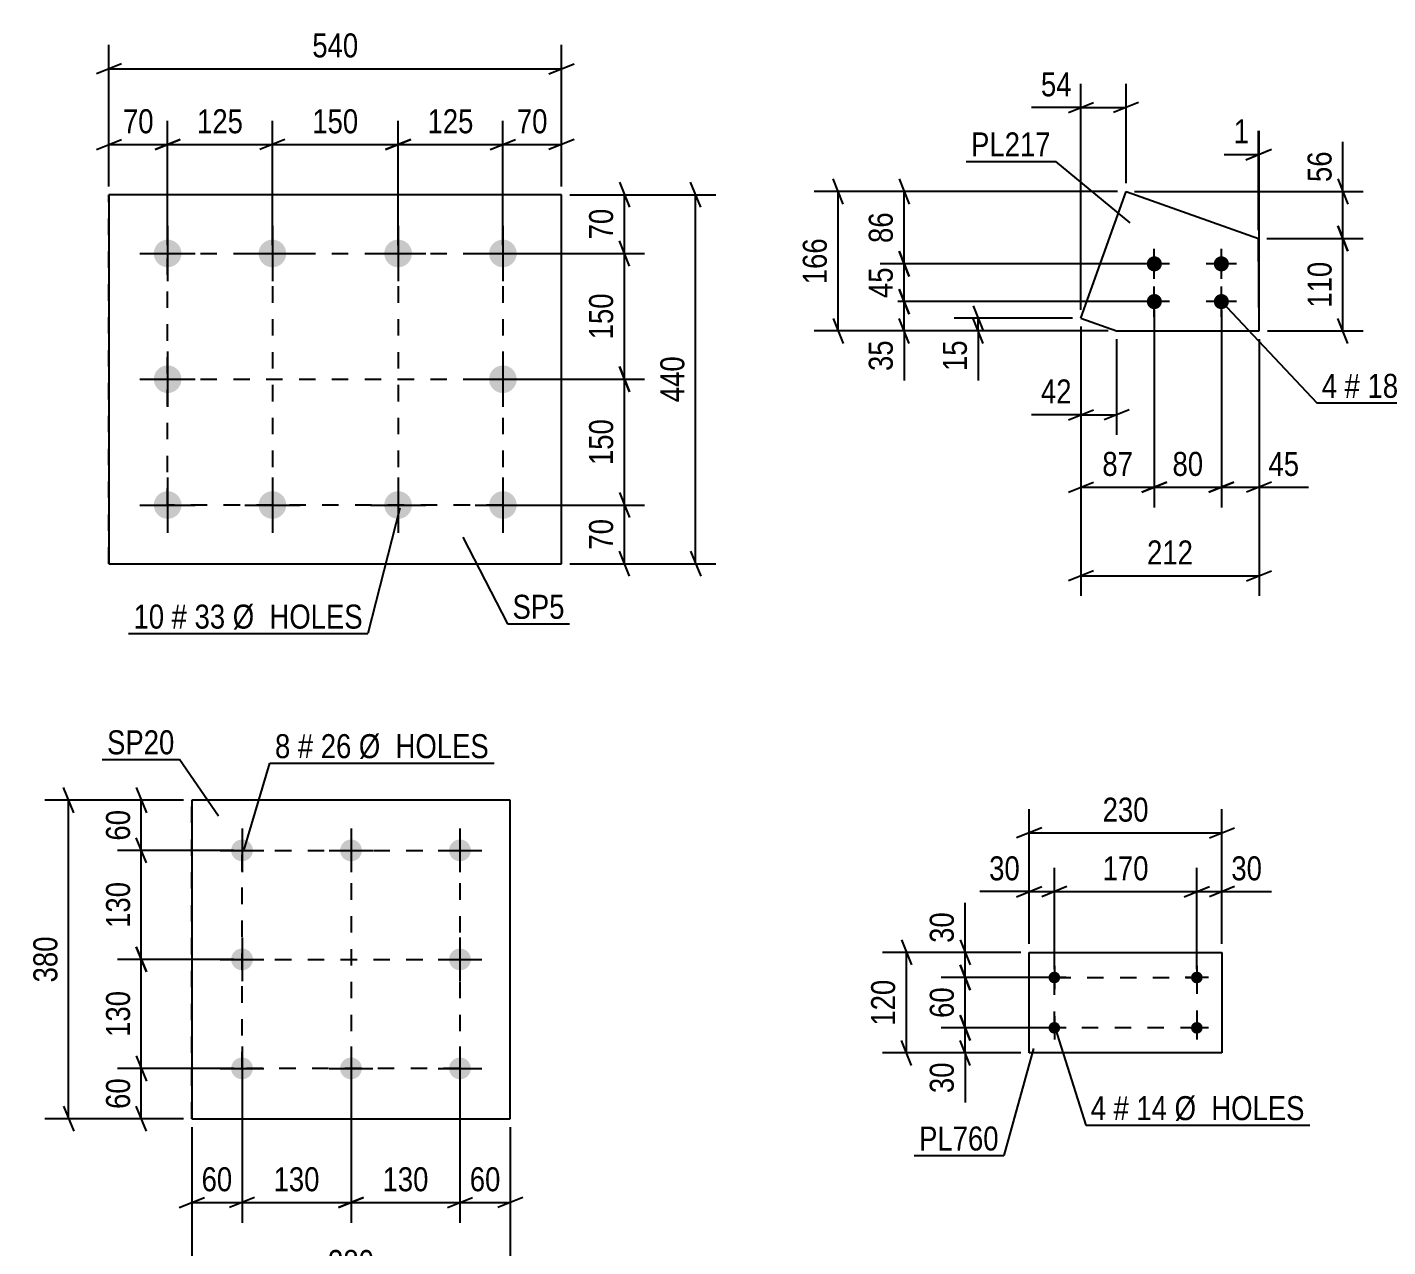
# Model space of a CAD drawing. Header units: millimetres. Extents: x 0 to 841, y 0 to 594.
# Drawn here: x 296.1 to 458.4, y 141.3 to 286.7 of the extents above; entities that cross this region are included whole.
import ezdxf

# ---------------------------------------------------------------- set-up
doc = ezdxf.new("R2010")
doc.units = ezdxf.units.MM
doc.linetypes.add('DXK_LINE_DOT2', pattern=[3.9198, 1.9599, -1.9599])
doc.styles.add('Arial Narrow', font='ARIALN.TTF', dxfattribs={"height": 0.2})

# ---------------------------------------------------------------- blocks, each defined once
blk = doc.blocks.new('Bolt-814738463-3531 - 3497')
at = {"linetype": 'Continuous'}
for points in [[(312.81, 261.39, -1), (312.81, 258.09, -1)], [(325.31, 261.39, -1), (325.31, 258.09, -1)], [(340.31, 261.39, -1), (340.31, 258.09, -1)], [(352.81, 261.39, -1), (352.81, 258.09, -1)], [(312.81, 246.39, -1), (312.81, 243.09, -1)], [(352.81, 246.39, -1), (352.81, 243.09, -1)], [(312.81, 231.39, -1), (312.81, 228.09, -1)], [(325.31, 231.39, -1), (325.31, 228.09, -1)], [(340.31, 231.39, -1), (340.31, 228.09, -1)], [(352.81, 231.39, -1), (352.81, 228.09, -1)]]:
    blk.add_hatch(color=1, dxfattribs=at).paths.add_polyline_path(points)
at = {"color": 1, "linetype": 'Continuous'}
for p, q in [((312.81, 263.04), (312.81, 256.44)), ((325.31, 263.04), (325.31, 256.44)), ((340.31, 263.04), (340.31, 256.44)), ((352.81, 263.04), (352.81, 256.44)), ((309.51, 259.74), (316.11, 259.74)), ((322.01, 259.74), (328.61, 259.74)), ((337.01, 259.74), (343.61, 259.74)), ((349.51, 259.74), (356.11, 259.74)), ((312.81, 248.04), (312.81, 241.44)), ((352.81, 248.04), (352.81, 241.44)), ((309.51, 244.74), (316.11, 244.74)), ((349.51, 244.74), (356.11, 244.74)), ((312.81, 233.04), (312.81, 226.44)), ((325.31, 233.04), (325.31, 226.44)), ((340.31, 233.04), (340.31, 226.44)), ((352.81, 233.04), (352.81, 226.44)), ((309.51, 229.74), (316.11, 229.74)), ((322.01, 229.74), (328.61, 229.74)), ((337.01, 229.74), (343.61, 229.74)), ((349.51, 229.74), (356.11, 229.74))]:
    blk.add_line(p, q, dxfattribs=at)
blk = doc.blocks.new('Part-814738463-3546 - 3497')
at = {"color": 2, "linetype": 'Continuous'}
for p, q in [((305.81, 266.74), (305.81, 222.74)), ((359.81, 266.74), (305.81, 266.74)), ((359.81, 222.74), (359.81, 266.74)), ((305.81, 222.74), (359.81, 222.74))]:
    blk.add_line(p, q, dxfattribs=at)
at = {"color": 7, "linetype": 'DXK_LINE_DOT2'}
for p, q in [((305.81, 222.74), (305.81, 266.74)), ((359.81, 222.74), (359.81, 266.74))]:
    blk.add_line(p, q, dxfattribs=at)
blk = doc.blocks.new('Part-814738463-3039 - 3033')
at = {"color": 2, "linetype": 'Continuous'}
for p, q in [((315.69, 194.55), (315.69, 156.55)), ((353.69, 194.55), (315.69, 194.55)), ((353.69, 156.55), (353.69, 194.55)), ((315.69, 156.55), (353.69, 156.55))]:
    blk.add_line(p, q, dxfattribs=at)
at = {"color": 7, "linetype": 'DXK_LINE_DOT2'}
for p, q in [((315.69, 156.55), (315.69, 194.55)), ((353.69, 156.55), (353.69, 194.55))]:
    blk.add_line(p, q, dxfattribs=at)
blk = doc.blocks.new('Bolt-814738463-3072 - 3033')
at = {"linetype": 'Continuous'}
for points in [[(321.69, 189.85, -1), (321.69, 187.25, -1)], [(334.69, 189.85, -1), (334.69, 187.25, -1)], [(347.69, 189.85, -1), (347.69, 187.25, -1)], [(321.69, 176.85, -1), (321.69, 174.25, -1)], [(347.69, 176.85, -1), (347.69, 174.25, -1)], [(321.69, 163.85, -1), (321.69, 161.25, -1)], [(334.69, 163.85, -1), (334.69, 161.25, -1)], [(347.69, 163.85, -1), (347.69, 161.25, -1)]]:
    blk.add_hatch(color=1, dxfattribs=at).paths.add_polyline_path(points)
at = {"color": 1, "linetype": 'Continuous'}
for p, q in [((321.69, 191.15), (321.69, 185.95)), ((334.69, 191.15), (334.69, 185.95)), ((347.69, 191.15), (347.69, 185.95)), ((319.09, 188.55), (324.29, 188.55)), ((332.09, 188.55), (337.29, 188.55)), ((345.09, 188.55), (350.29, 188.55)), ((321.69, 178.15), (321.69, 172.95)), ((347.69, 178.15), (347.69, 172.95)), ((319.09, 175.55), (324.29, 175.55)), ((345.09, 175.55), (350.29, 175.55)), ((321.69, 165.15), (321.69, 159.95)), ((334.69, 165.15), (334.69, 159.95)), ((347.69, 165.15), (347.69, 159.95)), ((319.09, 162.55), (324.29, 162.55)), ((332.09, 162.55), (337.29, 162.55)), ((345.09, 162.55), (350.29, 162.55))]:
    blk.add_line(p, q, dxfattribs=at)
blk = doc.blocks.new('Bolt-814738463-2800 - 2766')
at = {"linetype": 'Continuous'}
for points in [[(418.61, 172.69, -1), (418.61, 174.09, -1)], [(435.61, 172.69, -1), (435.61, 174.09, -1)], [(418.61, 166.69, -1), (418.61, 168.09, -1)], [(435.61, 166.69, -1), (435.61, 168.09, -1)]]:
    blk.add_hatch(color=1, dxfattribs=at).paths.add_polyline_path(points)
at = {"color": 1, "linetype": 'Continuous'}
for p, q in [((418.61, 174.79), (418.61, 171.99)), ((435.61, 174.79), (435.61, 171.99)), ((420.01, 173.39), (417.21, 173.39)), ((437.01, 173.39), (434.21, 173.39)), ((420.01, 167.39), (417.21, 167.39)), ((418.61, 168.79), (418.61, 165.99)), ((437.01, 167.39), (434.21, 167.39)), ((435.61, 168.79), (435.61, 165.99))]:
    blk.add_line(p, q, dxfattribs=at)
blk = doc.blocks.new('Part-814738463-2815 - 2766')
at = {"color": 2, "linetype": 'Continuous'}
for p, q in [((415.61, 164.39), (415.61, 176.39)), ((415.61, 176.39), (438.61, 176.39)), ((438.61, 176.39), (438.61, 164.39)), ((438.61, 164.39), (415.61, 164.39))]:
    blk.add_line(p, q, dxfattribs=at)
blk = doc.blocks.new('Bolt-814738463-2588 - 2554')
at = {"linetype": 'Continuous'}
for points in [[(429.64, 258.5, -1), (431.44, 258.5, -1)], [(437.64, 258.5, -1), (439.44, 258.5, -1)], [(429.64, 254, -1), (431.44, 254, -1)], [(437.64, 254, -1), (439.44, 254, -1)]]:
    blk.add_hatch(color=1, dxfattribs=at).paths.add_polyline_path(points)
at = {"color": 1, "linetype": 'Continuous'}
for p, q in [((430.54, 256.7), (430.54, 260.3)), ((438.54, 256.7), (438.54, 260.3)), ((432.34, 258.5), (428.74, 258.5)), ((440.34, 258.5), (436.74, 258.5)), ((430.54, 252.2), (430.54, 255.8)), ((438.54, 252.2), (438.54, 255.8)), ((432.34, 254), (428.74, 254)), ((440.34, 254), (436.74, 254))]:
    blk.add_line(p, q, dxfattribs=at)
blk = doc.blocks.new('Part-814738463-2603 - 2554')
at = {"color": 2, "linetype": 'Continuous'}
for p, q in [((421.79, 252.01), (427.16, 267.13)), ((427.16, 267.13), (442.96, 261.52)), ((443.04, 250.5), (442.96, 261.52)), ((421.79, 252.01), (426.04, 250.5)), ((426.04, 250.5), (443.04, 250.5))]:
    blk.add_line(p, q, dxfattribs=at)
blk = doc.blocks.new('Rectangle-814738463-3642 - 3497')
at = {"color": 1, "linetype": 'DXK_LINE_DOT2'}
blk.add_lwpolyline([(312.81, 259.74), (352.81, 259.74), (352.81, 229.74), (312.81, 229.74), (312.81, 259.74)], close=True, dxfattribs=at)
blk = doc.blocks.new('Rectangle-814738463-3159 - 3033')
at = {"color": 1, "linetype": 'DXK_LINE_DOT2'}
blk.add_lwpolyline([(321.69, 188.55), (347.69, 188.55), (347.69, 162.55), (321.69, 162.55), (321.69, 188.55)], close=True, dxfattribs=at)
blk = doc.blocks.new('Rectangle-814738463-2900 - 2766')
at = {"color": 1, "linetype": 'DXK_LINE_DOT2'}
blk.add_lwpolyline([(418.61, 173.39), (435.61, 173.39), (435.61, 167.39), (418.61, 167.39), (418.61, 173.39)], close=True, dxfattribs=at)
blk = doc.blocks.new('Line-814738463-3621 - 3497')
at = {"color": 1, "linetype": 'DXK_LINE_DOT2'}
blk.add_line((325.31, 259.74), (325.31, 229.74), dxfattribs=at)
blk = doc.blocks.new('Line-814738463-3145 - 3033')
at = {"color": 1, "linetype": 'DXK_LINE_DOT2'}
blk.add_line((334.69, 188.55), (334.69, 162.55), dxfattribs=at)
blk = doc.blocks.new('Line-814738463-3628 - 3497')
at = {"color": 1, "linetype": 'DXK_LINE_DOT2'}
blk.add_line((340.31, 259.74), (340.31, 229.74), dxfattribs=at)
blk = doc.blocks.new('Line-814738463-3152 - 3033')
at = {"color": 1, "linetype": 'DXK_LINE_DOT2'}
blk.add_line((321.69, 175.55), (347.69, 175.55), dxfattribs=at)
blk = doc.blocks.new('Line-814738463-3635 - 3497')
at = {"color": 1, "linetype": 'DXK_LINE_DOT2'}
blk.add_line((312.81, 244.74), (352.81, 244.74), dxfattribs=at)
blk = doc.blocks.new('StraightDimension-814738463-9456 - 3497')
at = {"color": 7, "linetype": 'Continuous'}
for p, q in [((325.31, 260.74), (325.31, 275.57)), ((340.31, 260.74), (340.31, 275.57)), ((326.81, 273.32), (323.81, 272.12)), ((338.81, 272.12), (341.81, 273.32)), ((325.31, 272.72), (340.31, 272.72))]:
    blk.add_line(p, q, dxfattribs=at)
at = {"color": 0}
blk.add_wipeout([(336.15, 273.47), (336.15, 277.67), (329.47, 277.67), (329.47, 273.47)], dxfattribs=at)
at = {"color": 3, "style": 'Arial Narrow'}
blk.add_text('150', height=2.863, dxfattribs=at).set_placement((330.07, 274.07))
blk = doc.blocks.new('StraightDimension-814738463-3586 - 3497')
at = {"color": 7, "linetype": 'Continuous'}
for p, q in [((376.41, 265.24), (375.21, 268.24)), ((360.81, 266.74), (378.21, 266.74)), ((375.81, 222.74), (375.81, 266.74)), ((375.21, 224.24), (376.41, 221.24)), ((360.81, 222.74), (378.21, 222.74))]:
    blk.add_line(p, q, dxfattribs=at)
at = {"color": 0}
blk.add_wipeout([(375.06, 248.09), (370.86, 248.09), (370.86, 241.4), (375.06, 241.4)], dxfattribs=at)
at = {"color": 3, "style": 'Arial Narrow'}
blk.add_text('440', height=2.863, rotation=90.0002, dxfattribs=at).set_placement((374.46, 242))
blk = doc.blocks.new('StraightDimension-814738463-3548 - 3497')
at = {"color": 7, "linetype": 'Continuous'}
for p, q in [((305.81, 267.74), (305.81, 284.62)), ((359.81, 267.74), (359.81, 284.62)), ((307.31, 282.37), (304.31, 281.17)), ((305.81, 281.77), (359.81, 281.77)), ((358.31, 281.17), (361.31, 282.37))]:
    blk.add_line(p, q, dxfattribs=at)
at = {"color": 0}
blk.add_wipeout([(336.15, 282.52), (336.15, 286.72), (329.47, 286.72), (329.47, 282.52)], dxfattribs=at)
at = {"color": 3, "style": 'Arial Narrow'}
blk.add_text('540', height=2.863, dxfattribs=at).set_placement((330.07, 283.12))
blk = doc.blocks.new('StraightDimension-814738463-3559 - 3497')
at = {"color": 7, "linetype": 'Continuous'}
for p, q in [((305.81, 267.74), (305.81, 275.57)), ((312.81, 260.74), (312.81, 275.57)), ((304.31, 272.12), (307.31, 273.32)), ((314.31, 273.32), (311.31, 272.12)), ((305.81, 272.72), (312.81, 272.72))]:
    blk.add_line(p, q, dxfattribs=at)
at = {"color": 0}
blk.add_wipeout([(311.74, 273.47), (311.74, 277.67), (306.88, 277.67), (306.88, 273.47)], dxfattribs=at)
at = {"color": 3, "style": 'Arial Narrow'}
blk.add_text('70', height=2.863, dxfattribs=at).set_placement((307.48, 274.07))
blk = doc.blocks.new('StraightDimension-814738463-3575 - 3497')
at = {"color": 7, "linetype": 'Continuous'}
for p, q in [((352.81, 260.74), (352.81, 275.57)), ((359.81, 267.74), (359.81, 275.57)), ((351.31, 272.12), (354.31, 273.32)), ((361.31, 273.32), (358.31, 272.12)), ((352.81, 272.72), (359.81, 272.72))]:
    blk.add_line(p, q, dxfattribs=at)
at = {"color": 0}
blk.add_wipeout([(358.74, 273.47), (358.74, 277.67), (353.88, 277.67), (353.88, 273.47)], dxfattribs=at)
at = {"color": 3, "style": 'Arial Narrow'}
blk.add_text('70', height=2.863, dxfattribs=at).set_placement((354.48, 274.07))
blk = doc.blocks.new('StraightDimension-814738463-3597 - 3497')
at = {"color": 7, "linetype": 'Continuous'}
for p, q in [((366.71, 268.24), (367.91, 265.24)), ((360.81, 266.74), (369.71, 266.74)), ((367.31, 259.74), (367.31, 266.74)), ((367.91, 258.24), (366.71, 261.24)), ((353.81, 259.74), (369.71, 259.74))]:
    blk.add_line(p, q, dxfattribs=at)
at = {"color": 0}
blk.add_wipeout([(366.56, 265.67), (362.36, 265.67), (362.36, 260.82), (366.56, 260.82)], dxfattribs=at)
at = {"color": 3, "style": 'Arial Narrow'}
blk.add_text('70', height=2.863, rotation=90.0002, dxfattribs=at).set_placement((365.96, 261.42))
blk = doc.blocks.new('StraightDimension-814738463-3611 - 3497')
at = {"color": 7, "linetype": 'Continuous'}
for p, q in [((366.71, 231.24), (367.91, 228.24)), ((353.81, 229.74), (369.71, 229.74)), ((367.31, 222.74), (367.31, 229.74)), ((367.91, 221.24), (366.71, 224.24)), ((360.81, 222.74), (369.71, 222.74))]:
    blk.add_line(p, q, dxfattribs=at)
at = {"color": 0}
blk.add_wipeout([(366.56, 228.67), (362.36, 228.67), (362.36, 223.82), (366.56, 223.82)], dxfattribs=at)
at = {"color": 3, "style": 'Arial Narrow'}
blk.add_text('70', height=2.863, rotation=90.0002, dxfattribs=at).set_placement((365.96, 224.42))
blk = doc.blocks.new('StraightDimension-814738463-9454 - 3497')
at = {"color": 7, "linetype": 'Continuous'}
for p, q in [((312.81, 260.74), (312.81, 275.57)), ((325.31, 260.74), (325.31, 275.57)), ((311.31, 272.12), (314.31, 273.32)), ((326.81, 273.32), (323.81, 272.12)), ((312.81, 272.72), (325.31, 272.72))]:
    blk.add_line(p, q, dxfattribs=at)
at = {"color": 0}
blk.add_wipeout([(322.4, 273.47), (322.4, 277.67), (315.72, 277.67), (315.72, 273.47)], dxfattribs=at)
at = {"color": 3, "style": 'Arial Narrow'}
blk.add_text('125', height=2.863, dxfattribs=at).set_placement((316.32, 274.07))
blk = doc.blocks.new('StraightDimension-814738463-9458 - 3497')
at = {"color": 7, "linetype": 'Continuous'}
for p, q in [((340.31, 260.74), (340.31, 275.57)), ((352.81, 260.74), (352.81, 275.57)), ((341.81, 273.32), (338.81, 272.12)), ((351.31, 272.12), (354.31, 273.32)), ((340.31, 272.72), (352.81, 272.72))]:
    blk.add_line(p, q, dxfattribs=at)
at = {"color": 0}
blk.add_wipeout([(349.9, 273.47), (349.9, 277.67), (343.22, 277.67), (343.22, 273.47)], dxfattribs=at)
at = {"color": 3, "style": 'Arial Narrow'}
blk.add_text('125', height=2.863, dxfattribs=at).set_placement((343.82, 274.07))
blk = doc.blocks.new('StraightDimension-814738463-9478 - 3497')
at = {"color": 7, "linetype": 'Continuous'}
for p, q in [((367.91, 243.24), (366.71, 246.24)), ((353.81, 244.74), (369.71, 244.74)), ((367.31, 229.74), (367.31, 244.74)), ((366.71, 231.24), (367.91, 228.24)), ((353.81, 229.74), (369.71, 229.74))]:
    blk.add_line(p, q, dxfattribs=at)
at = {"color": 0}
blk.add_wipeout([(366.56, 240.59), (362.36, 240.59), (362.36, 233.9), (366.56, 233.9)], dxfattribs=at)
at = {"color": 3, "style": 'Arial Narrow'}
blk.add_text('150', height=2.863, rotation=90.0002, dxfattribs=at).set_placement((365.96, 234.5))
blk = doc.blocks.new('StraightDimension-814738463-9480 - 3497')
at = {"color": 7, "linetype": 'Continuous'}
for p, q in [((367.91, 258.24), (366.71, 261.24)), ((353.81, 259.74), (369.71, 259.74)), ((367.31, 244.74), (367.31, 259.74)), ((366.71, 246.24), (367.91, 243.24)), ((353.81, 244.74), (369.71, 244.74))]:
    blk.add_line(p, q, dxfattribs=at)
at = {"color": 0}
blk.add_wipeout([(366.56, 255.59), (362.36, 255.59), (362.36, 248.9), (366.56, 248.9)], dxfattribs=at)
at = {"color": 3, "style": 'Arial Narrow'}
blk.add_text('150', height=2.863, rotation=90.0002, dxfattribs=at).set_placement((365.96, 249.5))
blk = doc.blocks.new('StraightDimension-814738463-3074 - 3033')
at = {"color": 7, "linetype": 'Continuous'}
for p, q in [((315.69, 155.55), (315.69, 134.28)), ((353.69, 155.55), (353.69, 134.28)), ((317.19, 137.28), (314.19, 136.08)), ((315.69, 136.68), (353.69, 136.68)), ((352.19, 136.08), (355.19, 137.28))]:
    blk.add_line(p, q, dxfattribs=at)
at = {"color": 0}
blk.add_wipeout([(338.03, 137.43), (338.03, 141.63), (331.35, 141.63), (331.35, 137.43)], dxfattribs=at)
at = {"color": 3, "style": 'Arial Narrow'}
blk.add_text('380', height=2.863, dxfattribs=at).set_placement((331.95, 138.03))
blk = doc.blocks.new('StraightDimension-814738463-3121 - 3033')
at = {"color": 7, "linetype": 'Continuous'}
for p, q in [((309.07, 196.05), (310.27, 193.05)), ((314.69, 194.55), (306.82, 194.55)), ((309.67, 188.55), (309.67, 194.55)), ((310.27, 187.05), (309.07, 190.05)), ((320.69, 188.55), (306.82, 188.55))]:
    blk.add_line(p, q, dxfattribs=at)
at = {"color": 0}
blk.add_wipeout([(308.92, 193.98), (304.72, 193.98), (304.72, 189.12), (308.92, 189.12)], dxfattribs=at)
at = {"color": 3, "style": 'Arial Narrow'}
blk.add_text('60', height=2.863, rotation=90.0002, dxfattribs=at).set_placement((308.32, 189.72))
blk = doc.blocks.new('StraightDimension-814738463-9288 - 3033')
at = {"color": 7, "linetype": 'Continuous'}
for p, q in [((334.69, 161.55), (334.69, 144.15)), ((347.69, 161.55), (347.69, 144.15)), ((336.19, 147.15), (333.19, 145.95)), ((334.69, 146.55), (347.69, 146.55)), ((346.19, 145.95), (349.19, 147.15))]:
    blk.add_line(p, q, dxfattribs=at)
at = {"color": 0}
blk.add_wipeout([(344.53, 147.3), (344.53, 151.5), (337.85, 151.5), (337.85, 147.3)], dxfattribs=at)
at = {"color": 3, "style": 'Arial Narrow'}
blk.add_text('130', height=2.863, dxfattribs=at).set_placement((338.45, 147.9))
blk = doc.blocks.new('StraightDimension-814738463-3085 - 3033')
at = {"color": 7, "linetype": 'Continuous'}
for p, q in [((347.69, 161.55), (347.69, 144.15)), ((353.69, 155.55), (353.69, 144.15)), ((346.19, 145.95), (349.19, 147.15)), ((347.69, 146.55), (353.69, 146.55)), ((355.19, 147.15), (352.19, 145.95))]:
    blk.add_line(p, q, dxfattribs=at)
at = {"color": 0}
blk.add_wipeout([(353.12, 147.3), (353.12, 151.5), (348.26, 151.5), (348.26, 147.3)], dxfattribs=at)
at = {"color": 3, "style": 'Arial Narrow'}
blk.add_text('60', height=2.863, dxfattribs=at).set_placement((348.86, 147.9))
blk = doc.blocks.new('StraightDimension-814738463-3099 - 3033')
at = {"color": 7, "linetype": 'Continuous'}
for p, q in [((321.69, 161.55), (321.69, 144.15)), ((315.69, 155.55), (315.69, 144.15)), ((314.19, 145.95), (317.19, 147.15)), ((315.69, 146.55), (321.69, 146.55)), ((323.19, 147.15), (320.19, 145.95))]:
    blk.add_line(p, q, dxfattribs=at)
at = {"color": 0}
blk.add_wipeout([(321.12, 147.3), (321.12, 151.5), (316.26, 151.5), (316.26, 147.3)], dxfattribs=at)
at = {"color": 3, "style": 'Arial Narrow'}
blk.add_text('60', height=2.863, dxfattribs=at).set_placement((316.86, 147.9))
blk = doc.blocks.new('StraightDimension-814738463-3110 - 3033')
at = {"color": 7, "linetype": 'Continuous'}
for p, q in [((301.6, 193.05), (300.4, 196.05)), ((314.69, 194.55), (298.15, 194.55)), ((301, 156.55), (301, 194.55)), ((300.4, 158.05), (301.6, 155.05)), ((314.69, 156.55), (298.15, 156.55))]:
    blk.add_line(p, q, dxfattribs=at)
at = {"color": 0}
blk.add_wipeout([(300.25, 178.89), (296.05, 178.89), (296.05, 172.21), (300.25, 172.21)], dxfattribs=at)
at = {"color": 3, "style": 'Arial Narrow'}
blk.add_text('380', height=2.863, rotation=90.0002, dxfattribs=at).set_placement((299.65, 172.81))
blk = doc.blocks.new('StraightDimension-814738463-3135 - 3033')
at = {"color": 7, "linetype": 'Continuous'}
for p, q in [((309.07, 164.05), (310.27, 161.05)), ((320.69, 162.55), (306.82, 162.55)), ((309.67, 156.55), (309.67, 162.55)), ((310.27, 155.05), (309.07, 158.05)), ((314.69, 156.55), (306.82, 156.55))]:
    blk.add_line(p, q, dxfattribs=at)
at = {"color": 0}
blk.add_wipeout([(308.92, 161.98), (304.72, 161.98), (304.72, 157.12), (308.92, 157.12)], dxfattribs=at)
at = {"color": 3, "style": 'Arial Narrow'}
blk.add_text('60', height=2.863, rotation=90.0002, dxfattribs=at).set_placement((308.32, 157.72))
blk = doc.blocks.new('StraightDimension-814738463-9286 - 3033')
at = {"color": 7, "linetype": 'Continuous'}
for p, q in [((321.69, 161.55), (321.69, 144.15)), ((334.69, 161.55), (334.69, 144.15)), ((323.19, 147.15), (320.19, 145.95)), ((321.69, 146.55), (334.69, 146.55)), ((333.19, 145.95), (336.19, 147.15))]:
    blk.add_line(p, q, dxfattribs=at)
at = {"color": 0}
blk.add_wipeout([(331.53, 147.3), (331.53, 151.5), (324.85, 151.5), (324.85, 147.3)], dxfattribs=at)
at = {"color": 3, "style": 'Arial Narrow'}
blk.add_text('130', height=2.863, dxfattribs=at).set_placement((325.45, 147.9))
blk = doc.blocks.new('StraightDimension-814738463-9308 - 3033')
at = {"color": 7, "linetype": 'Continuous'}
for p, q in [((310.27, 174.05), (309.07, 177.05)), ((320.69, 175.55), (306.82, 175.55)), ((309.67, 162.55), (309.67, 175.55)), ((309.07, 164.05), (310.27, 161.05)), ((320.69, 162.55), (306.82, 162.55))]:
    blk.add_line(p, q, dxfattribs=at)
at = {"color": 0}
blk.add_wipeout([(308.92, 172.39), (304.72, 172.39), (304.72, 165.71), (308.92, 165.71)], dxfattribs=at)
at = {"color": 3, "style": 'Arial Narrow'}
blk.add_text('130', height=2.863, rotation=90.0002, dxfattribs=at).set_placement((308.32, 166.31))
blk = doc.blocks.new('StraightDimension-814738463-9310 - 3033')
at = {"color": 7, "linetype": 'Continuous'}
for p, q in [((310.27, 187.05), (309.07, 190.05)), ((320.69, 188.55), (306.82, 188.55)), ((309.67, 175.55), (309.67, 188.55)), ((309.07, 177.05), (310.27, 174.05)), ((320.69, 175.55), (306.82, 175.55))]:
    blk.add_line(p, q, dxfattribs=at)
at = {"color": 0}
blk.add_wipeout([(308.92, 185.39), (304.72, 185.39), (304.72, 178.71), (308.92, 178.71)], dxfattribs=at)
at = {"color": 3, "style": 'Arial Narrow'}
blk.add_text('130', height=2.863, rotation=90.0002, dxfattribs=at).set_placement((308.32, 179.31))
blk = doc.blocks.new('StraightDimension-814738463-2817 - 2766')
at = {"color": 7, "linetype": 'Continuous'}
for p, q in [((415.61, 177.39), (415.61, 193.48)), ((438.61, 177.39), (438.61, 193.48)), ((417.11, 191.23), (414.11, 190.03)), ((415.61, 190.63), (438.61, 190.63)), ((437.11, 190.03), (440.11, 191.23))]:
    blk.add_line(p, q, dxfattribs=at)
at = {"color": 0}
blk.add_wipeout([(430.45, 191.38), (430.45, 195.58), (423.77, 195.58), (423.77, 191.38)], dxfattribs=at)
at = {"color": 3, "style": 'Arial Narrow'}
blk.add_text('230', height=2.863, dxfattribs=at).set_placement((424.37, 191.98))
blk = doc.blocks.new('StraightDimension-814738463-2859 - 2766')
at = {"color": 7, "linetype": 'Continuous'}
for p, q in [((400.36, 177.89), (401.56, 174.89)), ((414.61, 176.39), (398.11, 176.39)), ((400.96, 164.39), (400.96, 176.39)), ((401.56, 162.89), (400.36, 165.89)), ((414.61, 164.39), (398.11, 164.39))]:
    blk.add_line(p, q, dxfattribs=at)
at = {"color": 0}
blk.add_wipeout([(400.21, 173.74), (396.01, 173.74), (396.01, 167.05), (400.21, 167.05)], dxfattribs=at)
at = {"color": 3, "style": 'Arial Narrow'}
blk.add_text('120', height=2.863, rotation=90.0002, dxfattribs=at).set_placement((399.61, 167.65))
blk = doc.blocks.new('StraightDimension-814738463-2828 - 2766')
at = {"color": 7, "linetype": 'Continuous'}
for p, q in [((418.61, 174.39), (418.61, 186.48)), ((435.61, 174.39), (435.61, 186.48)), ((420.11, 184.23), (417.11, 183.03)), ((418.61, 183.63), (435.61, 183.63)), ((434.11, 183.03), (437.11, 184.23))]:
    blk.add_line(p, q, dxfattribs=at)
at = {"color": 0}
blk.add_wipeout([(430.45, 184.38), (430.45, 188.58), (423.77, 188.58), (423.77, 184.38)], dxfattribs=at)
at = {"color": 3, "style": 'Arial Narrow'}
blk.add_text('170', height=2.863, dxfattribs=at).set_placement((424.37, 184.98))
blk = doc.blocks.new('StraightDimension-814738463-2838 - 2766')
at = {"color": 7, "linetype": 'Continuous'}
for p, q in [((415.61, 177.39), (415.61, 186.48)), ((418.61, 174.39), (418.61, 186.48)), ((414.11, 183.03), (417.11, 184.23)), ((415.61, 183.63), (418.61, 183.63)), ((420.11, 184.23), (417.11, 183.03))]:
    blk.add_line(p, q, dxfattribs=at)
at = {"color": 0}
blk.add_wipeout([(415.08, 184.38), (415.08, 188.58), (410.23, 188.58), (410.23, 184.38)], dxfattribs=at)
at = {"color": 7, "linetype": 'Continuous'}
blk.add_line((415.61, 183.63), (409.7, 183.63), dxfattribs=at)
blk.add_line((415.61, 183.63), (409.7, 183.63), dxfattribs=at)
at = {"color": 3, "style": 'Arial Narrow'}
blk.add_text('30', height=2.863, dxfattribs=at).set_placement((410.83, 184.98))
blk = doc.blocks.new('StraightDimension-814738463-2848 - 2766')
at = {"color": 7, "linetype": 'Continuous'}
for p, q in [((435.61, 174.39), (435.61, 186.48)), ((438.61, 177.39), (438.61, 186.48)), ((434.11, 183.03), (437.11, 184.23)), ((435.61, 183.63), (438.61, 183.63)), ((440.11, 184.23), (437.11, 183.03))]:
    blk.add_line(p, q, dxfattribs=at)
at = {"color": 0}
blk.add_wipeout([(443.99, 184.38), (443.99, 188.58), (439.13, 188.58), (439.13, 184.38)], dxfattribs=at)
at = {"color": 7, "linetype": 'Continuous'}
blk.add_line((438.61, 183.63), (444.52, 183.63), dxfattribs=at)
blk.add_line((438.61, 183.63), (444.52, 183.63), dxfattribs=at)
at = {"color": 3, "style": 'Arial Narrow'}
blk.add_text('30', height=2.863, dxfattribs=at).set_placement((439.73, 184.98))
blk = doc.blocks.new('StraightDimension-814738463-2870 - 2766')
at = {"color": 7, "linetype": 'Continuous'}
for p, q in [((407.36, 168.89), (408.56, 165.89)), ((417.61, 167.39), (405.11, 167.39)), ((407.96, 164.39), (407.96, 167.39)), ((408.56, 162.89), (407.36, 165.89)), ((414.61, 164.39), (405.11, 164.39))]:
    blk.add_line(p, q, dxfattribs=at)
at = {"color": 0}
blk.add_wipeout([(407.21, 163.87), (403.01, 163.87), (403.01, 159.01), (407.21, 159.01)], dxfattribs=at)
at = {"color": 7, "linetype": 'Continuous'}
blk.add_line((407.96, 164.39), (407.96, 158.49), dxfattribs=at)
blk.add_line((407.96, 164.39), (407.96, 158.49), dxfattribs=at)
at = {"color": 3, "style": 'Arial Narrow'}
blk.add_text('30', height=2.863, rotation=90.0002, dxfattribs=at).set_placement((406.61, 159.61))
blk = doc.blocks.new('StraightDimension-814738463-2880 - 2766')
at = {"color": 7, "linetype": 'Continuous'}
for p, q in [((407.36, 174.89), (408.56, 171.89)), ((417.61, 173.39), (405.11, 173.39)), ((407.96, 167.39), (407.96, 173.39)), ((408.56, 165.89), (407.36, 168.89)), ((417.61, 167.39), (405.11, 167.39))]:
    blk.add_line(p, q, dxfattribs=at)
at = {"color": 0}
blk.add_wipeout([(407.21, 172.82), (403.01, 172.82), (403.01, 167.96), (407.21, 167.96)], dxfattribs=at)
at = {"color": 3, "style": 'Arial Narrow'}
blk.add_text('60', height=2.863, rotation=90.0002, dxfattribs=at).set_placement((406.61, 168.57))
blk = doc.blocks.new('StraightDimension-814738463-2890 - 2766')
at = {"color": 7, "linetype": 'Continuous'}
for p, q in [((407.36, 177.89), (408.56, 174.89)), ((414.61, 176.39), (405.11, 176.39)), ((407.96, 173.39), (407.96, 176.39)), ((408.56, 171.89), (407.36, 174.89)), ((417.61, 173.39), (405.11, 173.39))]:
    blk.add_line(p, q, dxfattribs=at)
at = {"color": 0}
blk.add_wipeout([(407.21, 181.77), (403.01, 181.77), (403.01, 176.92), (407.21, 176.92)], dxfattribs=at)
at = {"color": 7, "linetype": 'Continuous'}
blk.add_line((407.96, 176.39), (407.96, 182.3), dxfattribs=at)
blk.add_line((407.96, 176.39), (407.96, 182.3), dxfattribs=at)
at = {"color": 3, "style": 'Arial Narrow'}
blk.add_text('30', height=2.863, rotation=90.0002, dxfattribs=at).set_placement((406.61, 177.52))
blk = doc.blocks.new('StraightDimension-814738463-2616 - 2554')
at = {"color": 7, "linetype": 'Continuous'}
for p, q in [((421.79, 253.01), (421.79, 279.98)), ((427.16, 268.13), (427.16, 279.98)), ((420.29, 276.53), (423.29, 277.73)), ((428.66, 277.73), (425.66, 276.53)), ((421.79, 277.13), (427.16, 277.13))]:
    blk.add_line(p, q, dxfattribs=at)
at = {"color": 0}
blk.add_wipeout([(421.27, 277.88), (421.27, 282.08), (416.41, 282.08), (416.41, 277.88)], dxfattribs=at)
at = {"color": 7, "linetype": 'Continuous'}
blk.add_line((421.79, 277.13), (415.89, 277.13), dxfattribs=at)
blk.add_line((421.79, 277.13), (415.89, 277.13), dxfattribs=at)
at = {"color": 3, "style": 'Arial Narrow'}
blk.add_text('54', height=2.863, dxfattribs=at).set_placement((417.01, 278.48))
blk = doc.blocks.new('StraightDimension-814738463-2648 - 2554')
at = {"color": 7, "linetype": 'Continuous'}
for p, q in [((408.92, 253.51), (410.12, 250.51)), ((420.79, 252.01), (406.67, 252.01)), ((410.12, 249), (408.92, 252)), ((409.52, 250.5), (409.52, 252.01)), ((425.04, 250.5), (406.67, 250.5))]:
    blk.add_line(p, q, dxfattribs=at)
at = {"color": 0}
blk.add_wipeout([(408.77, 249.98), (404.57, 249.98), (404.57, 245.12), (408.77, 245.12)], dxfattribs=at)
at = {"color": 7, "linetype": 'Continuous'}
blk.add_line((409.52, 250.5), (409.52, 244.6), dxfattribs=at)
blk.add_line((409.52, 250.5), (409.52, 244.6), dxfattribs=at)
at = {"color": 3, "style": 'Arial Narrow'}
blk.add_text('15', height=2.863, rotation=90.0002, dxfattribs=at).set_placement((408.17, 245.72))
blk = doc.blocks.new('StraightDimension-814738463-2629 - 2554')
at = {"color": 7, "linetype": 'Continuous'}
for p, q in [((452.44, 268.63), (453.64, 265.63)), ((428.16, 267.13), (455.44, 267.13)), ((453.04, 261.52), (453.04, 267.13)), ((453.64, 260.02), (452.44, 263.02)), ((443.96, 261.52), (455.44, 261.52))]:
    blk.add_line(p, q, dxfattribs=at)
at = {"color": 0}
blk.add_wipeout([(452.29, 272.51), (448.09, 272.51), (448.09, 267.66), (452.29, 267.66)], dxfattribs=at)
at = {"color": 7, "linetype": 'Continuous'}
blk.add_line((453.04, 267.13), (453.04, 273.04), dxfattribs=at)
blk.add_line((453.04, 267.13), (453.04, 273.04), dxfattribs=at)
at = {"color": 3, "style": 'Arial Narrow'}
blk.add_text('56', height=2.863, rotation=90.0002, dxfattribs=at).set_placement((451.69, 268.26))
blk = doc.blocks.new('StraightDimension-814738463-2605 - 2554')
at = {"color": 7, "linetype": 'Continuous'}
for p, q in [((442.96, 262.52), (442.96, 274.37)), ((443.04, 251.5), (443.04, 274.37)), ((441.46, 270.92), (444.46, 272.12)), ((444.54, 272.12), (441.54, 270.92)), ((442.96, 271.52), (443.04, 271.52))]:
    blk.add_line(p, q, dxfattribs=at)
at = {"color": 0}
blk.add_wipeout([(442.44, 272.27), (442.44, 276.47), (439.41, 276.47), (439.41, 272.27)], dxfattribs=at)
at = {"color": 7, "linetype": 'Continuous'}
blk.add_line((442.96, 271.52), (438.89, 271.52), dxfattribs=at)
blk.add_line((442.96, 271.52), (438.89, 271.52), dxfattribs=at)
at = {"color": 3, "style": 'Arial Narrow'}
blk.add_text('1', height=2.86, dxfattribs=at).set_placement((440.01, 272.87))
blk = doc.blocks.new('StraightDimension-814738463-2622 - 2554')
at = {"color": 7, "linetype": 'Continuous'}
for p, q in [((421.79, 251.01), (421.79, 238.1)), ((426.04, 249.5), (426.04, 238.1)), ((420.29, 239.9), (423.29, 241.1)), ((421.79, 240.5), (426.04, 240.5)), ((427.54, 241.1), (424.54, 239.9))]:
    blk.add_line(p, q, dxfattribs=at)
at = {"color": 0}
blk.add_wipeout([(421.27, 241.25), (421.27, 245.45), (416.41, 245.45), (416.41, 241.25)], dxfattribs=at)
at = {"color": 7, "linetype": 'Continuous'}
blk.add_line((421.79, 240.5), (415.89, 240.5), dxfattribs=at)
blk.add_line((421.79, 240.5), (415.89, 240.5), dxfattribs=at)
at = {"color": 3, "style": 'Arial Narrow'}
blk.add_text('42', height=2.863, dxfattribs=at).set_placement((417.01, 241.85))
blk = doc.blocks.new('StraightDimension-814738463-2637 - 2554')
at = {"color": 7, "linetype": 'Continuous'}
for p, q in [((452.44, 263.02), (453.64, 260.02)), ((443.96, 261.52), (455.44, 261.52)), ((453.04, 250.5), (453.04, 261.52)), ((453.64, 249), (452.44, 252)), ((444.04, 250.5), (455.44, 250.5))]:
    blk.add_line(p, q, dxfattribs=at)
at = {"color": 0}
blk.add_wipeout([(452.29, 259.36), (448.09, 259.36), (448.09, 252.67), (452.29, 252.67)], dxfattribs=at)
at = {"color": 3, "style": 'Arial Narrow'}
blk.add_text('110', height=2.863, rotation=90.0002, dxfattribs=at).set_placement((451.69, 253.27))
blk = doc.blocks.new('StraightDimension-814738463-2657 - 2554')
at = {"color": 7, "linetype": 'Continuous'}
for p, q in [((438.54, 253), (438.54, 229.46)), ((443.04, 249.5), (443.04, 229.46)), ((437.04, 231.26), (440.04, 232.46)), ((444.54, 232.46), (441.54, 231.26)), ((438.54, 231.86), (443.04, 231.86))]:
    blk.add_line(p, q, dxfattribs=at)
at = {"color": 0}
blk.add_wipeout([(448.42, 232.61), (448.42, 236.81), (443.56, 236.81), (443.56, 232.61)], dxfattribs=at)
at = {"color": 7, "linetype": 'Continuous'}
blk.add_line((443.04, 231.86), (448.95, 231.86), dxfattribs=at)
blk.add_line((443.04, 231.86), (448.95, 231.86), dxfattribs=at)
at = {"color": 3, "style": 'Arial Narrow'}
blk.add_text('45', height=2.863, dxfattribs=at).set_placement((444.16, 233.21))
blk = doc.blocks.new('StraightDimension-814738463-2666 - 2554')
at = {"color": 7, "linetype": 'Continuous'}
for p, q in [((430.54, 253), (430.54, 229.46)), ((438.54, 253), (438.54, 229.46)), ((429.04, 231.26), (432.04, 232.46)), ((440.04, 232.46), (437.04, 231.26)), ((430.54, 231.86), (438.54, 231.86))]:
    blk.add_line(p, q, dxfattribs=at)
at = {"color": 0}
blk.add_wipeout([(436.97, 232.61), (436.97, 236.81), (432.11, 236.81), (432.11, 232.61)], dxfattribs=at)
at = {"color": 3, "style": 'Arial Narrow'}
blk.add_text('80', height=2.863, dxfattribs=at).set_placement((432.71, 233.21))
blk = doc.blocks.new('StraightDimension-814738463-2674 - 2554')
at = {"color": 7, "linetype": 'Continuous'}
for p, q in [((430.54, 253), (430.54, 229.46)), ((421.79, 251.01), (421.79, 229.46)), ((420.29, 231.26), (423.29, 232.46)), ((432.04, 232.46), (429.04, 231.26)), ((421.79, 231.86), (430.54, 231.86))]:
    blk.add_line(p, q, dxfattribs=at)
at = {"color": 0}
blk.add_wipeout([(428.59, 232.61), (428.59, 236.81), (423.74, 236.81), (423.74, 232.61)], dxfattribs=at)
at = {"color": 3, "style": 'Arial Narrow'}
blk.add_text('87', height=2.863, dxfattribs=at).set_placement((424.34, 233.21))
blk = doc.blocks.new('StraightDimension-814738463-2681 - 2554')
at = {"color": 7, "linetype": 'Continuous'}
for p, q in [((421.79, 251.01), (421.79, 218.9)), ((443.04, 249.5), (443.04, 218.9)), ((423.29, 221.9), (420.29, 220.7)), ((421.79, 221.3), (443.04, 221.3)), ((441.54, 220.7), (444.54, 221.9))]:
    blk.add_line(p, q, dxfattribs=at)
at = {"color": 0}
blk.add_wipeout([(435.76, 222.05), (435.76, 226.25), (429.07, 226.25), (429.07, 222.05)], dxfattribs=at)
at = {"color": 3, "style": 'Arial Narrow'}
blk.add_text('212', height=2.863, dxfattribs=at).set_placement((429.67, 222.65))
blk = doc.blocks.new('StraightDimension-814738463-2690 - 2554')
at = {"color": 7, "linetype": 'Continuous'}
for p, q in [((400.08, 255.5), (401.28, 252.5)), ((429.54, 254), (397.83, 254)), ((400.68, 250.5), (400.68, 254)), ((401.28, 249), (400.08, 252)), ((425.04, 250.5), (397.83, 250.5))]:
    blk.add_line(p, q, dxfattribs=at)
at = {"color": 0}
blk.add_wipeout([(399.93, 249.98), (395.73, 249.98), (395.73, 245.12), (399.93, 245.12)], dxfattribs=at)
at = {"color": 7, "linetype": 'Continuous'}
blk.add_line((400.68, 250.5), (400.68, 244.6), dxfattribs=at)
blk.add_line((400.68, 250.5), (400.68, 244.6), dxfattribs=at)
at = {"color": 3, "style": 'Arial Narrow'}
blk.add_text('35', height=2.863, rotation=90.0002, dxfattribs=at).set_placement((399.33, 245.72))
blk = doc.blocks.new('StraightDimension-814738463-2700 - 2554')
at = {"color": 7, "linetype": 'Continuous'}
for p, q in [((400.08, 260), (401.28, 257)), ((429.54, 258.5), (397.83, 258.5)), ((400.68, 254), (400.68, 258.5)), ((401.28, 252.5), (400.08, 255.5)), ((429.54, 254), (397.83, 254))]:
    blk.add_line(p, q, dxfattribs=at)
at = {"color": 0}
blk.add_wipeout([(399.93, 258.68), (395.73, 258.68), (395.73, 253.82), (399.93, 253.82)], dxfattribs=at)
at = {"color": 3, "style": 'Arial Narrow'}
blk.add_text('45', height=2.863, rotation=90.0002, dxfattribs=at).set_placement((399.33, 254.42))
blk = doc.blocks.new('StraightDimension-814738463-2710 - 2554')
at = {"color": 7, "linetype": 'Continuous'}
for p, q in [((400.08, 268.63), (401.28, 265.63)), ((426.16, 267.13), (397.83, 267.13)), ((400.68, 258.5), (400.68, 267.13)), ((401.28, 257), (400.08, 260)), ((429.54, 258.5), (397.83, 258.5))]:
    blk.add_line(p, q, dxfattribs=at)
at = {"color": 0}
blk.add_wipeout([(399.93, 265.24), (395.73, 265.24), (395.73, 260.39), (399.93, 260.39)], dxfattribs=at)
at = {"color": 3, "style": 'Arial Narrow'}
blk.add_text('86', height=2.863, rotation=90.0002, dxfattribs=at).set_placement((399.33, 260.99))
blk = doc.blocks.new('StraightDimension-814738463-2719 - 2554')
at = {"color": 7, "linetype": 'Continuous'}
for p, q in [((393.41, 265.63), (392.21, 268.63)), ((426.16, 267.13), (389.96, 267.13)), ((392.81, 250.5), (392.81, 267.13)), ((392.21, 252), (393.41, 249)), ((425.04, 250.5), (389.96, 250.5))]:
    blk.add_line(p, q, dxfattribs=at)
at = {"color": 0}
blk.add_wipeout([(392.06, 262.16), (387.86, 262.16), (387.86, 255.47), (392.06, 255.47)], dxfattribs=at)
at = {"color": 3, "style": 'Arial Narrow'}
blk.add_text('166', height=2.863, rotation=90.0002, dxfattribs=at).set_placement((391.46, 256.07))
blk = doc.blocks.new('Mark-814738463-3527 - 3497')
at = {"color": 0}
for points in [[(312.39, 215), (312.39, 218), (308.74, 218), (308.74, 215)], [(315.12, 215), (315.12, 218), (313.29, 218), (313.29, 215)], [(319.68, 215), (319.68, 218), (316.02, 218), (316.02, 215)], [(336.11, 215), (336.11, 218), (320.58, 218), (320.58, 215)]]:
    blk.add_wipeout(points, dxfattribs=at)
for points in [[(312.39, 215), (312.39, 218), (308.74, 218), (308.74, 215)], [(315.12, 215), (315.12, 218), (313.29, 218), (313.29, 215)], [(319.68, 215), (319.68, 218), (316.02, 218), (316.02, 215)], [(336.11, 215), (336.11, 218), (320.58, 218), (320.58, 215)]]:
    blk.add_wipeout(points, dxfattribs=at)
at = {"color": 7, "linetype": 'Continuous'}
for p in [(340.51, 229.36), (308.14, 214.4)]:
    blk.add_line(p, (336.71, 214.4), dxfattribs=at)
at = {"color": 3, "style": 'Arial Narrow'}
for s, height, p in [('10', 2.863, (308.74, 215)), ('#', 2.86, (313.29, 215)), ('33', 2.863, (316.02, 215)), ('Ø  HOLES', 2.863, (320.58, 215))]:
    blk.add_text(s, height=height, dxfattribs=at).set_placement(p)
blk = doc.blocks.new('Mark-814738463-3542 - 3497')
at = {"color": 0}
blk.add_wipeout([(360.17, 216.17), (360.17, 219.17), (353.96, 219.17), (353.96, 216.17)], dxfattribs=at)
blk.add_wipeout([(360.17, 216.17), (360.17, 219.17), (353.96, 219.17), (353.96, 216.17)], dxfattribs=at)
at = {"color": 30, "linetype": 'Continuous'}
for p, q in [((348.02, 225.91), (353.36, 215.57)), ((353.36, 215.57), (360.77, 215.57))]:
    blk.add_line(p, q, dxfattribs=at)
at = {"color": 3, "style": 'Arial Narrow'}
blk.add_text('SP5', height=2.863, dxfattribs=at).set_placement((353.96, 216.17))
blk = doc.blocks.new('Mark-814738463-3035 - 3033')
at = {"color": 0}
blk.add_wipeout([(313.62, 200.01), (313.62, 203.01), (305.58, 203.01), (305.58, 200.01)], dxfattribs=at)
blk.add_wipeout([(313.62, 200.01), (313.62, 203.01), (305.58, 203.01), (305.58, 200.01)], dxfattribs=at)
at = {"color": 30, "linetype": 'Continuous'}
for p in [(304.98, 199.41), (318.89, 192.65)]:
    blk.add_line(p, (314.22, 199.41), dxfattribs=at)
at = {"color": 3, "style": 'Arial Narrow'}
blk.add_text('SP20', height=2.863, dxfattribs=at).set_placement((305.58, 200.01))
blk = doc.blocks.new('Mark-814738463-3068 - 3033')
at = {"color": 0}
for points in [[(327.45, 199.55), (327.45, 202.55), (325.62, 202.55), (325.62, 199.55)], [(330.18, 199.55), (330.18, 202.55), (328.35, 202.55), (328.35, 199.55)], [(334.73, 199.55), (334.73, 202.55), (331.08, 202.55), (331.08, 199.55)], [(351.16, 199.55), (351.16, 202.55), (335.63, 202.55), (335.63, 199.55)]]:
    blk.add_wipeout(points, dxfattribs=at)
for points in [[(327.45, 199.55), (327.45, 202.55), (325.62, 202.55), (325.62, 199.55)], [(330.18, 199.55), (330.18, 202.55), (328.35, 202.55), (328.35, 199.55)], [(334.73, 199.55), (334.73, 202.55), (331.08, 202.55), (331.08, 199.55)], [(351.16, 199.55), (351.16, 202.55), (335.63, 202.55), (335.63, 199.55)]]:
    blk.add_wipeout(points, dxfattribs=at)
at = {"color": 7, "linetype": 'Continuous'}
for p, q in [((321.95, 188.65), (325.02, 198.95)), ((325.02, 198.95), (351.76, 198.95))]:
    blk.add_line(p, q, dxfattribs=at)
at = {"color": 3, "style": 'Arial Narrow'}
for s, height, p in [('8', 2.86, (325.62, 199.55)), ('#', 2.86, (328.35, 199.55)), ('26', 2.863, (331.08, 199.55)), ('Ø  HOLES', 2.863, (335.63, 199.55))]:
    blk.add_text(s, height=height, dxfattribs=at).set_placement(p)
blk = doc.blocks.new('Mark-814738463-2796 - 2766')
at = {"color": 0}
for points in [[(424.78, 156.38), (424.78, 159.38), (422.95, 159.38), (422.95, 156.38)], [(427.5, 156.38), (427.5, 159.38), (425.68, 159.38), (425.68, 156.38)], [(432.06, 156.38), (432.06, 159.38), (428.4, 159.38), (428.4, 156.38)], [(448.49, 156.38), (448.49, 159.38), (432.96, 159.38), (432.96, 156.38)]]:
    blk.add_wipeout(points, dxfattribs=at)
for points in [[(424.78, 156.38), (424.78, 159.38), (422.95, 159.38), (422.95, 156.38)], [(427.5, 156.38), (427.5, 159.38), (425.68, 159.38), (425.68, 156.38)], [(432.06, 156.38), (432.06, 159.38), (428.4, 159.38), (428.4, 156.38)], [(448.49, 156.38), (448.49, 159.38), (432.96, 159.38), (432.96, 156.38)]]:
    blk.add_wipeout(points, dxfattribs=at)
at = {"color": 7, "linetype": 'Continuous'}
for p, q in [((418.71, 167.34), (422.35, 155.78)), ((422.35, 155.78), (449.09, 155.78))]:
    blk.add_line(p, q, dxfattribs=at)
at = {"color": 3, "style": 'Arial Narrow'}
for s, height, p in [('4', 2.86, (422.95, 156.38)), ('#', 2.86, (425.68, 156.38)), ('14', 2.863, (428.4, 156.38)), ('Ø  HOLES', 2.863, (432.96, 156.38))]:
    blk.add_text(s, height=height, dxfattribs=at).set_placement(p)
blk = doc.blocks.new('Mark-814738463-2811 - 2766')
at = {"color": 0}
blk.add_wipeout([(411.97, 152.76), (411.97, 155.76), (402.47, 155.76), (402.47, 152.76)], dxfattribs=at)
blk.add_wipeout([(411.97, 152.76), (411.97, 155.76), (402.47, 155.76), (402.47, 152.76)], dxfattribs=at)
at = {"color": 30, "linetype": 'Continuous'}
for p in [(416.13, 164.91), (401.87, 152.16)]:
    blk.add_line(p, (412.57, 152.16), dxfattribs=at)
at = {"color": 3, "style": 'Arial Narrow'}
blk.add_text('PL760', height=2.863, dxfattribs=at).set_placement((402.47, 152.76))
blk = doc.blocks.new('Mark-814738463-2584 - 2554')
at = {"color": 0}
for points in [[(452.35, 242.52), (452.35, 245.52), (450.52, 245.52), (450.52, 242.52)], [(455.08, 242.52), (455.08, 245.52), (453.25, 245.52), (453.25, 242.52)], [(459.63, 242.52), (459.63, 245.52), (455.98, 245.52), (455.98, 242.52)], [(476.06, 242.52), (476.06, 245.52), (460.53, 245.52), (460.53, 242.52)]]:
    blk.add_wipeout(points, dxfattribs=at)
for points in [[(452.35, 242.52), (452.35, 245.52), (450.52, 245.52), (450.52, 242.52)], [(455.08, 242.52), (455.08, 245.52), (453.25, 245.52), (453.25, 242.52)], [(459.63, 242.52), (459.63, 245.52), (455.98, 245.52), (455.98, 242.52)], [(476.06, 242.52), (476.06, 245.52), (460.53, 245.52), (460.53, 242.52)]]:
    blk.add_wipeout(points, dxfattribs=at)
at = {"color": 7, "linetype": 'Continuous'}
for p, q in [((438.54, 254), (449.92, 241.92)), ((449.92, 241.92), (476.66, 241.92))]:
    blk.add_line(p, q, dxfattribs=at)
at = {"color": 3, "style": 'Arial Narrow'}
for s, height, p in [('4', 2.86, (450.52, 242.52)), ('#', 2.86, (453.25, 242.52)), ('18', 2.863, (455.98, 242.52)), ('Ø  HOLES', 2.863, (460.53, 242.52))]:
    blk.add_text(s, height=height, dxfattribs=at).set_placement(p)
blk = doc.blocks.new('Mark-814738463-2599 - 2554')
at = {"color": 0}
blk.add_wipeout([(418.18, 271.31), (418.18, 274.31), (408.67, 274.31), (408.67, 271.31)], dxfattribs=at)
blk.add_wipeout([(418.18, 271.31), (418.18, 274.31), (408.67, 274.31), (408.67, 271.31)], dxfattribs=at)
at = {"color": 30, "linetype": 'Continuous'}
for p in [(408.07, 270.71), (427.65, 263.41)]:
    blk.add_line(p, (418.78, 270.71), dxfattribs=at)
at = {"color": 3, "style": 'Arial Narrow'}
blk.add_text('PL217', height=2.863, dxfattribs=at).set_placement((408.67, 271.31))

msp = doc.modelspace()

# ---------------------------------------------------------------- block references
for name in ['StraightDimension-814738463-3586 - 3497', 'Part-814738463-3546 - 3497', 'Part-814738463-2603 - 2554', 'Bolt-814738463-3531 - 3497', 'Bolt-814738463-2588 - 2554', 'Rectangle-814738463-3642 - 3497', 'Line-814738463-3621 - 3497', 'Line-814738463-3628 - 3497', 'Line-814738463-3635 - 3497', 'StraightDimension-814738463-2817 - 2766', 'Part-814738463-3039 - 3033', 'Bolt-814738463-3072 - 3033', 'Rectangle-814738463-3159 - 3033', 'Line-814738463-3145 - 3033', 'Line-814738463-3152 - 3033', 'Part-814738463-2815 - 2766', 'Bolt-814738463-2800 - 2766', 'Rectangle-814738463-2900 - 2766', 'StraightDimension-814738463-3074 - 3033']:
    msp.add_blockref(name, (0, 0))

# ---------------------------------------------------------------- next in the draw order: block references
for name in ['StraightDimension-814738463-2616 - 2554', 'StraightDimension-814738463-9456 - 3497', 'StraightDimension-814738463-3611 - 3497', 'Mark-814738463-3527 - 3497', 'Mark-814738463-3068 - 3033', 'StraightDimension-814738463-3121 - 3033', 'StraightDimension-814738463-2828 - 2766', 'StraightDimension-814738463-2859 - 2766', 'Mark-814738463-2796 - 2766', 'StraightDimension-814738463-3099 - 3033', 'StraightDimension-814738463-9288 - 3033']:
    msp.add_blockref(name, (0, 0))

# ---------------------------------------------------------------- next in the draw order: block references
for name in ['StraightDimension-814738463-3548 - 3497', 'StraightDimension-814738463-2629 - 2554', 'StraightDimension-814738463-2648 - 2554', 'StraightDimension-814738463-9478 - 3497', 'Mark-814738463-3542 - 3497', 'StraightDimension-814738463-3110 - 3033', 'StraightDimension-814738463-2838 - 2766', 'StraightDimension-814738463-2848 - 2766', 'StraightDimension-814738463-2870 - 2766', 'StraightDimension-814738463-3085 - 3033']:
    msp.add_blockref(name, (0, 0))

# ---------------------------------------------------------------- next in the draw order: block references
for name in ['StraightDimension-814738463-3559 - 3497', 'StraightDimension-814738463-3575 - 3497', 'StraightDimension-814738463-2605 - 2554', 'StraightDimension-814738463-2622 - 2554', 'Mark-814738463-3035 - 3033', 'StraightDimension-814738463-2880 - 2766', 'StraightDimension-814738463-3135 - 3033', 'Mark-814738463-2811 - 2766']:
    msp.add_blockref(name, (0, 0))

# ---------------------------------------------------------------- next in the draw order: block references
for name in ['StraightDimension-814738463-9454 - 3497', 'StraightDimension-814738463-3597 - 3497', 'StraightDimension-814738463-2637 - 2554', 'StraightDimension-814738463-2890 - 2766', 'StraightDimension-814738463-9286 - 3033']:
    msp.add_blockref(name, (0, 0))

# ---------------------------------------------------------------- next in the draw order: block references
for name in ['StraightDimension-814738463-9458 - 3497', 'StraightDimension-814738463-2657 - 2554', 'StraightDimension-814738463-9308 - 3033']:
    msp.add_blockref(name, (0, 0))

# ---------------------------------------------------------------- next in the draw order: block references
for name in ['StraightDimension-814738463-9480 - 3497', 'StraightDimension-814738463-2666 - 2554', 'StraightDimension-814738463-9310 - 3033']:
    msp.add_blockref(name, (0, 0))

# ---------------------------------------------------------------- next in the draw order: block references
msp.add_blockref('StraightDimension-814738463-2674 - 2554', (0, 0))

# ---------------------------------------------------------------- next in the draw order: block references
msp.add_blockref('StraightDimension-814738463-2681 - 2554', (0, 0))

# ---------------------------------------------------------------- next in the draw order: block references
for name in ['StraightDimension-814738463-2690 - 2554', 'Mark-814738463-2584 - 2554']:
    msp.add_blockref(name, (0, 0))

# ---------------------------------------------------------------- next in the draw order: block references
msp.add_blockref('StraightDimension-814738463-2700 - 2554', (0, 0))

# ---------------------------------------------------------------- next in the draw order: block references
msp.add_blockref('StraightDimension-814738463-2710 - 2554', (0, 0))

# ---------------------------------------------------------------- next in the draw order: block references
msp.add_blockref('StraightDimension-814738463-2719 - 2554', (0, 0))

# ---------------------------------------------------------------- next in the draw order: block references
msp.add_blockref('Mark-814738463-2599 - 2554', (0, 0))

doc.saveas('drawing.dxf')
